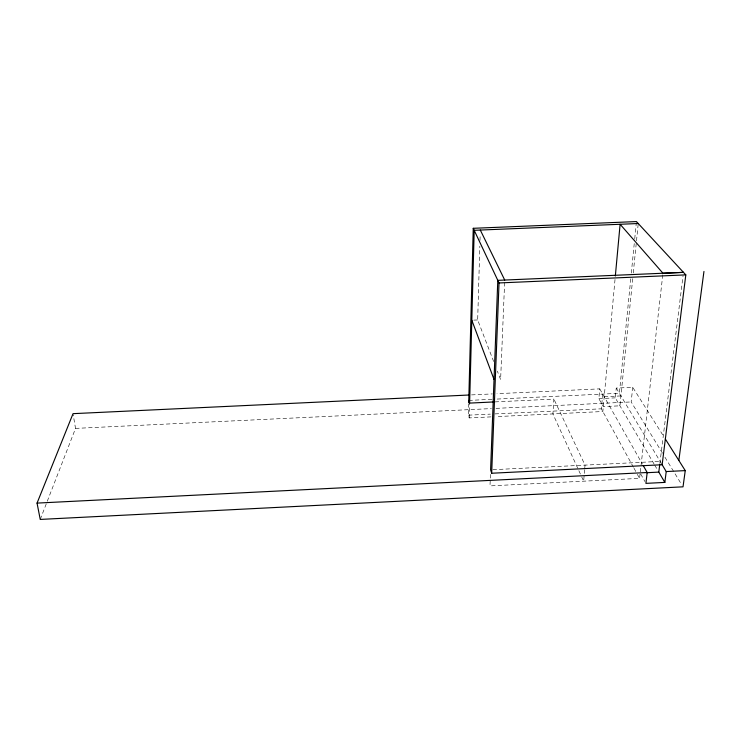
<?xml version="1.0" encoding="UTF-8"?>
<svg xmlns="http://www.w3.org/2000/svg" width="741" height="741" viewBox="0 0 741 741"><rect width="100%" height="100%" fill="white"/><g stroke="black" fill="none" stroke-linecap="round" stroke-linejoin="round"><path stroke-width="0.56" stroke-dasharray="3.71 2.78" d="M491.005 416.877L469.229 417.924L468.395 415.173L468.692 403.817M469.229 417.924L469.59 404.234M493.654 361.515L477.676 319.955L479.825 246.188M479.992 240.427L480.168 234.656M490.431 474.407L489.996 485.892L639.566 478.362L640.048 474.11M504.612 282.571L500.62 379.633L497.341 371.102M495.016 401.891L553.888 399.103L552.888 413.913L578.369 469.618M584.64 469.711L583.658 481.178L581.741 476.972M584.742 468.562L585.038 465.116L553.888 399.103M632.703 278.699L619.948 405.818L603.294 406.614L598.876 398.639L599.747 388.858L496.952 393.703M633.444 467.228L601.359 408.819L602.711 394.073M615.021 279.459L602.841 411.524L495.59 416.655M654.164 464.19L615.289 397.861L616.243 388.08L632.721 387.302L664.084 437.042M630.739 278.811L619.356 393.286L493.024 399.26M631.313 273.086L634.611 239.889M634.731 238.75L636.324 222.726M633.277 272.947L636.399 241.918M636.51 240.769L638.242 223.523M662.528 453.27L631.175 401.946L632.721 387.302M640.298 471.971L662.825 274.429M659.87 463.533L683.045 275.791M40.236 519.422L75.526 428.391L73.22 414.793M492.904 469.701L660.129 461.384M468.395 415.173L490.357 414.126M494.988 413.904L601.359 408.819M471.535 394.897L492.33 393.916M468.775 400.409L491.867 399.316M604.211 396.722L620.939 395.926M598.876 398.639L615.289 397.861M75.526 428.391L491.394 408.597M496.016 408.374L631.175 401.946M473.768 320.121L477.676 319.955M664.936 457.216L681.822 484.855M616.243 388.08L662.139 464.737M654.748 465.181L657.647 470.127M599.747 388.858L642.345 463.996M640.696 473.981L644.865 481.493M634 468.238L636.788 473.304M637.343 474.314L639.566 478.362M578.851 470.665L581.259 475.926"/><path stroke-width="1.11" d="M468.72 402.678L473.249 228.302L636.436 221.578L685.814 274.883L662.139 464.737L666.224 471.563L664.844 482.41L645.902 483.364L647.18 472.517L643.299 465.681M493.867 401.946L469.618 403.095L474.194 230.303L638.242 223.523M662.139 464.737L491.681 473.24L499.026 282.951L473.249 228.302M615.336 276.013L620.106 224.273L662.963 273.234L683.471 272.355L497.795 280.348L490.607 469.822L491.681 473.24M664.844 482.41L658.805 472.11L659.731 464.598M678.839 460.448L703.95 271.465M665.316 438.996L685.249 470.609L683.026 486.828L40.236 519.422L37.05 503.102L73.035 413.663L469.229 394.999M37.05 503.102L647.18 472.517M666.224 471.563L685.249 470.609M646.754 472.712L658.805 472.11M499.026 282.951L685.814 274.883M480.298 230.053L504.723 280.052M471.813 320.214L494.034 379.429M468.775 400.409L469.618 403.095"/></g></svg>
